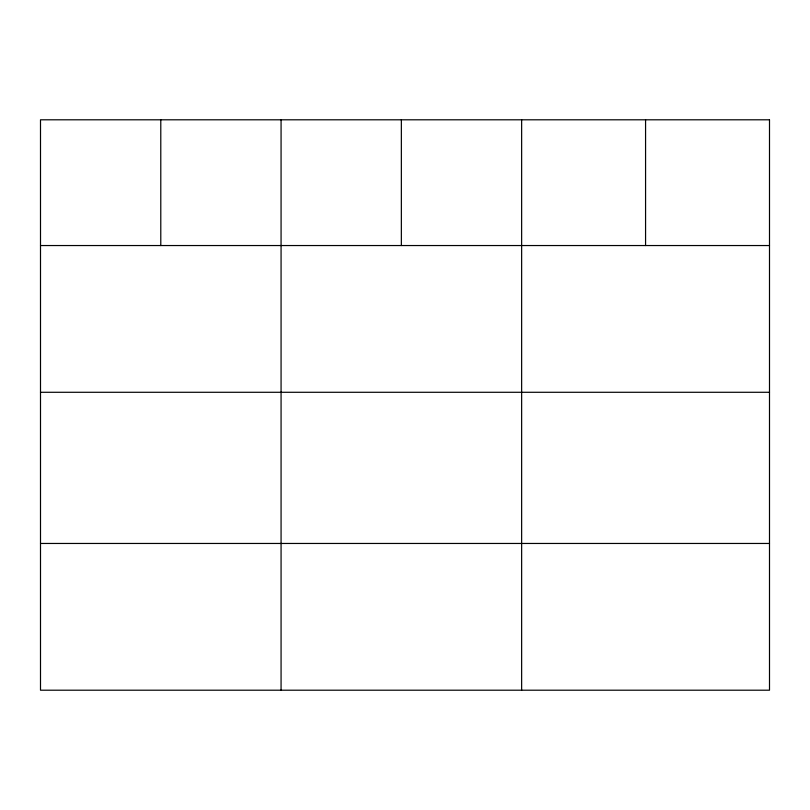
<?xml version="1.0" encoding="UTF-8"?>
<svg xmlns="http://www.w3.org/2000/svg" width="810" height="810" viewBox="0 0 810 810"><rect width="100%" height="100%" fill="white"/><g stroke="black" fill="none" stroke-linecap="round" stroke-linejoin="round"><path stroke-width="1.21" d="M40.5 245.541L769.5 245.541M40.5 392.283L769.5 392.283M40.5 543.459L769.5 543.459M645.57 119.799L645.57 245.541M521.64 119.799L521.64 690.201M401.355 119.799L401.355 245.541M281.07 119.799L281.07 690.201M160.785 119.799L160.785 245.541M769.5 119.799L40.5 119.799L40.5 690.201L769.5 690.201L769.5 119.799"/></g></svg>
